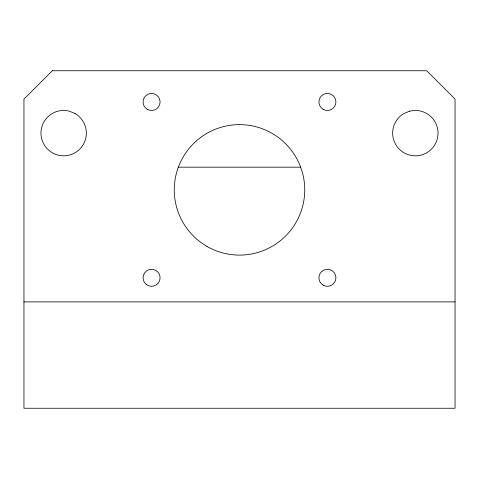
<?xml version="1.0" encoding="UTF-8"?>
<svg xmlns="http://www.w3.org/2000/svg" width="479" height="479" viewBox="0 0 479 479"><rect width="100%" height="100%" fill="white"/><g stroke="black" fill="none" stroke-linecap="round" stroke-linejoin="round"><path stroke-width="0.72" d="M178.559 167.177L300.441 167.177M23.95 301.896L455.05 301.896M52.313 70.748L23.95 99.111L23.95 408.252L455.05 408.252L455.05 99.111L426.687 70.748L52.313 70.748M409.473 111.224L404.001 113.493A22.687 22.687 0 0 0 402.33 151.729A22.687 22.687 0 0 0 437.686 137.084A22.687 22.687 0 0 0 409.473 111.224M74.999 113.493L69.527 111.224A22.687 22.687 0 0 0 41.314 137.084A22.687 22.687 0 0 0 76.67 151.729A22.687 22.687 0 0 0 74.999 113.493M147.322 109.314A8.508 8.508 0 0 0 160.088 101.943A8.508 8.508 0 0 0 147.322 94.579A8.508 8.508 0 0 0 147.322 109.314M323.169 109.314A8.508 8.508 0 0 0 335.929 101.943A8.508 8.508 0 0 0 323.169 94.579A8.508 8.508 0 0 0 323.169 109.314M206.886 246.362A65.234 65.234 0 0 0 304.734 189.87A65.234 65.234 0 0 0 206.886 133.372A65.234 65.234 0 0 0 206.886 246.362M323.169 285.155A8.508 8.508 0 0 0 335.929 277.79A8.508 8.508 0 0 0 323.169 270.419A8.508 8.508 0 0 0 323.169 285.155M146.424 284.556A8.508 8.508 0 0 0 160.016 278.868A8.508 8.508 0 0 0 148.292 269.94A8.508 8.508 0 0 0 146.424 284.556"/></g></svg>
